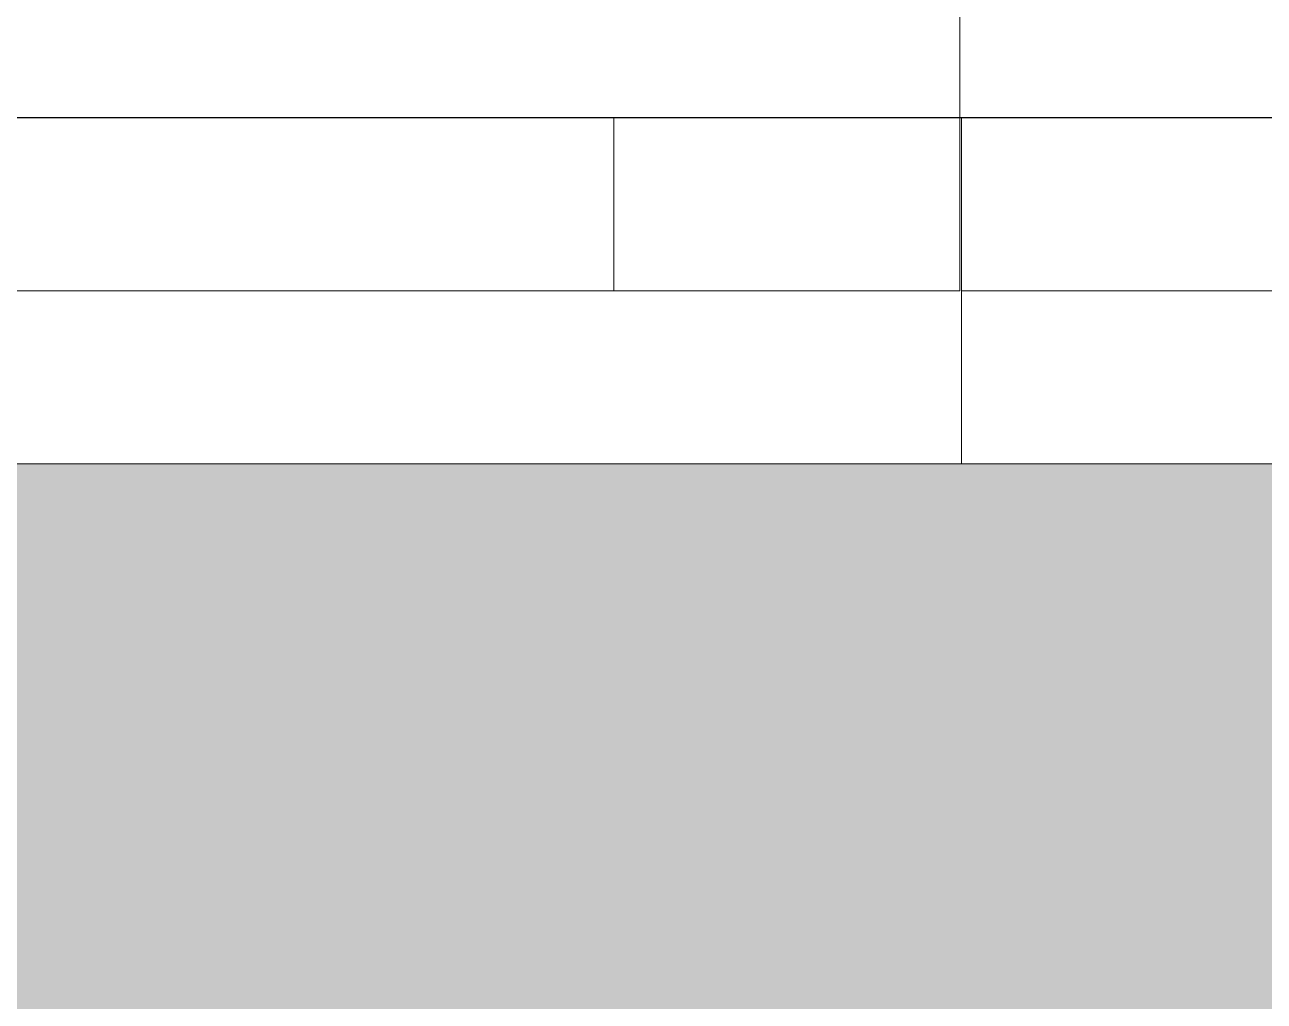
# Model space of a CAD drawing. Header units: millimetres. Extents: x 50254 to 245170, y 481 to 78637.
# Drawn here: x 87620.3 to 87978.3, y 5344.8 to 5626.8 of the extents above; entities that cross this region are included whole.
import ezdxf

# ---------------------------------------------------------------- set-up
doc = ezdxf.new("R2010")
doc.units = ezdxf.units.MM
doc.linetypes.add('Centre', pattern=[31.75, 6.35, -4.7625, 15.875, -4.7625])
doc.linetypes.add('IMPORT-CENTER _2_', pattern=[40.64, 25.4, -5.08, 5.08, -5.08])
for name, color, linetype, lineweight in [('0-4', 90, 'Continuous', 5), ('A-DETL-GENF-5', 9, 'Continuous', 18), ('A-DETL-THIN', 151, 'Continuous', 18), ('A-FLOR-2', 7, 'Continuous', 18), ('A-FLOR-LEVL-2', 51, 'Centre', 9), ('A-WALL', 113, 'Continuous', 18), ('G-IMPT', 8, 'Continuous', 18), ('G-IMPT-4', 8, 'IMPORT-CENTER _2_', 18), ('M-EQPM', 50, 'Continuous', 18), ('M-EQPM-2', 50, 'Continuous', 25)]:
    doc.layers.add(name, color=color, linetype=linetype, lineweight=lineweight)

# ---------------------------------------------------------------- blocks, each defined once
blk = doc.blocks.new('NCV_TKTC_KET CAU_rvt-3-TKCS_CĂN HỘ LOẠI 1 - MẶT CẮT 2')
at = {"layer": 'A-FLOR-2'}
blk.add_line((31336.94, 5550), (33336.94, 5550), dxfattribs=at)
blk = doc.blocks.new('TKTC_XREF_251221_MB TANG 2-7 - TKTC_XREF_260130_MB TANG 2-5_dwg_$cc-4746812-TKCS_CĂN HỘ LOẠI 1 - MẶT CẮT 2')
at = {"layer": 'G-IMPT'}
blk.add_line((31222.55, 5600), (31222.55, 5600), dxfattribs=at)
at = {"layer": 'G-IMPT-4'}
blk.add_line((31264.97, 5600), (31180.12, 5600), dxfattribs=at)
at = {"layer": 'M-EQPM'}
for p, q in [((31254.07, 5600), (31191.02, 5600)), ((31191.02, 5600), (31222.55, 5600)), ((31222.55, 5600), (31254.07, 5600))]:
    blk.add_line(p, q, dxfattribs=at)
blk = doc.blocks.new('TKTC_XREF_251221_MB TANG 2-7 - TKTC_XREF_260130_MB TANG 2-5_dwg_CUM U_DN150-4746811-TKCS_CĂN HỘ LOẠI 1 - MẶT CẮT 2')
at = {"layer": 'G-IMPT'}
for p, q in [((31182.07, 5600), (31181.51, 5600)), ((31181.51, 5600), (31182.07, 5600)), ((31181.51, 5600), (31182.07, 5600)), ((31182.07, 5600), (31181.51, 5600)), ((31185.26, 5600), (31182.07, 5600)), ((31182.07, 5600), (31185.26, 5600)), ((31185.26, 5600), (31182.07, 5600)), ((31182.07, 5600), (31185.26, 5600)), ((31185.83, 5600), (31185.83, 5600)), ((31185.83, 5600), (31185.83, 5600)), ((31185.83, 5600), (31188.64, 5600)), ((31188.64, 5600), (31185.83, 5600)), ((31188.64, 5600), (31185.83, 5600)), ((31188.64, 5600), (31185.83, 5600)), ((31185.83, 5600), (31188.64, 5600)), ((31188.64, 5600), (31185.83, 5600)), ((31188.64, 5600), (31185.83, 5600)), ((31188.64, 5600), (31185.83, 5600)), ((31188.64, 5600), (31189.77, 5600)), ((31189.77, 5600), (31188.64, 5600)), ((31188.64, 5600), (31189.77, 5600)), ((31189.77, 5600), (31188.64, 5600)), ((31189.77, 5600), (31224.3, 5600)), ((31189.77, 5600), (31224.3, 5600)), ((31189.77, 5600), (31224.3, 5600)), ((31189.77, 5600), (31224.3, 5600)), ((31224.3, 5600), (31224.3, 5600)), ((31224.3, 5600), (31224.3, 5600)), ((31224.3, 5600), (31259.79, 5600)), ((31259.79, 5600), (31224.3, 5600))]:
    blk.add_line(p, q, dxfattribs=at)
blk = doc.blocks.new('TKTC_XREF_251221_MB TANG 2-7 - TKTC_XREF_260130_MB TANG 2-5_dwg_CUM U_DN150-V61-TKCS_CĂN HỘ LOẠI 1 - MẶT CẮT 2')
at = {"layer": 'G-IMPT'}
for p, q in [((31180.79, 5600), (31180.11, 5600)), ((31180.11, 5600), (31180.79, 5600)), ((31180.11, 5600), (31180.79, 5600)), ((31180.79, 5600), (31180.11, 5600)), ((31184.58, 5600), (31180.79, 5600)), ((31180.79, 5600), (31184.58, 5600)), ((31184.58, 5600), (31180.79, 5600)), ((31180.79, 5600), (31184.58, 5600)), ((31185.25, 5600), (31185.25, 5600)), ((31185.25, 5600), (31185.25, 5600)), ((31185.25, 5600), (31188.6, 5600)), ((31188.6, 5600), (31185.25, 5600)), ((31188.6, 5600), (31185.25, 5600)), ((31188.6, 5600), (31185.25, 5600)), ((31185.25, 5600), (31188.6, 5600)), ((31188.6, 5600), (31185.25, 5600)), ((31188.6, 5600), (31185.25, 5600)), ((31188.6, 5600), (31185.25, 5600)), ((31188.6, 5600), (31189.95, 5600)), ((31189.95, 5600), (31188.6, 5600)), ((31188.6, 5600), (31189.95, 5600)), ((31189.95, 5600), (31188.6, 5600)), ((31189.95, 5600), (31231.05, 5600)), ((31189.95, 5600), (31231.05, 5600)), ((31189.95, 5600), (31231.05, 5600)), ((31189.95, 5600), (31231.05, 5600)), ((31231.05, 5600), (31267.64, 5600)), ((31267.64, 5600), (31231.05, 5600)), ((31231.05, 5600), (31269.82, 5600)), ((31269.82, 5600), (31231.05, 5600)), ((31231.05, 5600), (31273.31, 5600)), ((31273.31, 5600), (31231.05, 5600))]:
    blk.add_line(p, q, dxfattribs=at)
blk = doc.blocks.new('TKTC_XREF_251221_MB TANG 2-7 - TKTC_XREF_260130_MB TANG 2-5_dwg_$cc-V62-TKCS_CĂN HỘ LOẠI 1 - MẶT CẮT 2')
at = {"layer": 'G-IMPT'}
for p, q in [((31231.05, 5600), (31195.36, 5600)), ((31195.36, 5600), (31266.75, 5600)), ((31266.75, 5600), (31231.05, 5600))]:
    blk.add_line(p, q, dxfattribs=at)
at = {"layer": 'G-IMPT-4'}
blk.add_line((31281.56, 5600), (31180.55, 5600), dxfattribs=at)
at = {"layer": 'M-EQPM'}
for p, q in [((31268.59, 5600), (31193.52, 5600)), ((31193.52, 5600), (31231.05, 5600)), ((31231.05, 5600), (31268.59, 5600))]:
    blk.add_line(p, q, dxfattribs=at)
blk = doc.blocks.new('TKTC_XREF_251221_MB TANG 2-7 - TKTC_XREF_260130_MB TANG 2-5_dwg_$cc-4746805-TKCS_CĂN HỘ LOẠI 1 - MẶT CẮT 2')
at = {"layer": 'G-IMPT-4'}
for p, q in [((31264.16, 5600), (31183.63, 5600)), ((31223.89, 5600), (31223.89, 5600))]:
    blk.add_line(p, q, dxfattribs=at)
at = {"layer": 'M-EQPM'}
for p, q in [((31193.97, 5600), (31250.86, 5600)), ((31250.86, 5600), (31193.97, 5600)), ((31223.89, 5600), (31223.89, 5600)), ((31223.89, 5600), (31223.89, 5600)), ((31223.89, 5600), (31223.89, 5600))]:
    blk.add_line(p, q, dxfattribs=at)
blk = doc.blocks.new('TKTC_XREF_251221_MB TANG 2-7 - TKTC_XREF_260130_MB TANG 2-5_dwg_CUM U_DN100-4746799-TKCS_CĂN HỘ LOẠI 1 - MẶT CẮT 2')
at = {"layer": 'G-IMPT'}
for p, q in [((31182.38, 5600), (31182.88, 5600)), ((31182.88, 5600), (31182.38, 5600)), ((31182.38, 5600), (31182.88, 5600)), ((31182.88, 5600), (31182.38, 5600)), ((31185.74, 5600), (31182.88, 5600)), ((31182.88, 5600), (31185.74, 5600)), ((31185.74, 5600), (31182.88, 5600)), ((31182.88, 5600), (31185.74, 5600)), ((31186.24, 5600), (31186.24, 5600)), ((31186.24, 5600), (31186.24, 5600)), ((31186.24, 5600), (31188.76, 5600)), ((31188.76, 5600), (31186.24, 5600)), ((31188.76, 5600), (31186.24, 5600)), ((31188.76, 5600), (31186.24, 5600)), ((31186.24, 5600), (31188.76, 5600)), ((31188.76, 5600), (31186.24, 5600)), ((31188.76, 5600), (31186.24, 5600)), ((31188.76, 5600), (31186.24, 5600)), ((31188.76, 5600), (31189.77, 5600)), ((31189.77, 5600), (31188.76, 5600)), ((31188.76, 5600), (31189.77, 5600)), ((31189.77, 5600), (31188.76, 5600)), ((31189.77, 5600), (31223.89, 5600)), ((31189.77, 5600), (31223.89, 5600)), ((31189.77, 5600), (31223.89, 5600)), ((31189.77, 5600), (31223.89, 5600)), ((31223.89, 5600), (31223.89, 5600)), ((31223.89, 5600), (31223.89, 5600)), ((31223.89, 5600), (31259.21, 5600)), ((31259.21, 5600), (31223.89, 5600))]:
    blk.add_line(p, q, dxfattribs=at)
blk = doc.blocks.new('TKTC_XREF_251221_MB TANG 2-7 - TKTC_XREF_260130_MB TANG 2-5_dwg_CUM U_DN150-V63-TKCS_CĂN HỘ LOẠI 1 - MẶT CẮT 2')
at = {"layer": 'G-IMPT'}
for p, q in [((31178.78, 5600), (31177.97, 5600)), ((31177.97, 5600), (31178.78, 5600)), ((31177.97, 5600), (31178.78, 5600)), ((31178.78, 5600), (31177.97, 5600)), ((31183.33, 5600), (31178.78, 5600)), ((31178.78, 5600), (31183.33, 5600)), ((31183.33, 5600), (31178.78, 5600)), ((31178.78, 5600), (31183.33, 5600)), ((31184.14, 5600), (31184.14, 5600)), ((31184.14, 5600), (31184.14, 5600)), ((31184.14, 5600), (31184.14, 5600)), ((31184.14, 5600), (31184.14, 5600)), ((31184.14, 5600), (31184.14, 5600)), ((31184.14, 5600), (31184.14, 5600)), ((31184.14, 5600), (31188.16, 5600)), ((31188.16, 5600), (31184.14, 5600)), ((31188.16, 5600), (31184.14, 5600)), ((31188.16, 5600), (31184.14, 5600)), ((31184.14, 5600), (31188.16, 5600)), ((31188.16, 5600), (31184.14, 5600)), ((31188.16, 5600), (31184.14, 5600)), ((31188.16, 5600), (31184.14, 5600)), ((31188.16, 5600), (31189.77, 5600)), ((31189.77, 5600), (31188.16, 5600)), ((31188.16, 5600), (31189.77, 5600)), ((31189.77, 5600), (31188.16, 5600)), ((31189.77, 5600), (31239.1, 5600)), ((31189.77, 5600), (31239.1, 5600)), ((31189.77, 5600), (31239.1, 5600)), ((31189.77, 5600), (31239.1, 5600)), ((31239.1, 5600), (31283.01, 5600)), ((31283.01, 5600), (31239.1, 5600)), ((31239.1, 5600), (31239.1, 5600)), ((31239.1, 5600), (31239.1, 5600))]:
    blk.add_line(p, q, dxfattribs=at)
blk = doc.blocks.new('TKTC_XREF_251221_MB TANG 2-7 - TKTC_XREF_260130_MB TANG 2-5_dwg_$cc-4746800-TKCS_CĂN HỘ LOẠI 1 - MẶT CẮT 2')
at = {"layer": 'G-IMPT-4'}
for p, q in [((31402.54, 5600), (31176.48, 5600)), ((31289.65, 5600), (31289.37, 5600))]:
    blk.add_line(p, q, dxfattribs=at)
at = {"layer": 'M-EQPM'}
for p, q in [((31205.51, 5600), (31205.51, 5600)), ((31289.61, 5600), (31289.4, 5600)), ((31289.4, 5600), (31289.51, 5600)), ((31289.51, 5600), (31289.61, 5600))]:
    blk.add_line(p, q, dxfattribs=at)
blk = doc.blocks.new('TKTC_XREF_251221_MB TANG 2-7 - TKTC_XREF_260130_MB TANG 2-5_dwg_CUM U_DN100-4746796-TKCS_CĂN HỘ LOẠI 1 - MẶT CẮT 2')
at = {"layer": 'G-IMPT'}
for p, q in [((31169.28, 5600), (31170.7, 5600)), ((31170.69, 5600), (31169.28, 5600)), ((31169.28, 5600), (31169.28, 5600)), ((31169.52, 5600), (31170.94, 5600)), ((31170.93, 5600), (31169.52, 5600)), ((31169.52, 5600), (31169.52, 5600)), ((31172.99, 5600), (31173, 5600)), ((31173.24, 5600), (31173.24, 5600)), ((31175.8, 5600), (31175.81, 5600)), ((31176.05, 5600), (31176.05, 5600)), ((31178.7, 5600), (31178.72, 5600)), ((31178.94, 5600), (31178.96, 5600)), ((31180.11, 5600), (31180.12, 5600)), ((31180.12, 5600), (31180.13, 5600)), ((31187.19, 5600), (31180.12, 5600)), ((31180.13, 5600), (31180.14, 5600)), ((31187.2, 5600), (31180.13, 5600)), ((31180.36, 5600), (31180.36, 5600)), ((31180.36, 5600), (31180.37, 5600)), ((31187.43, 5600), (31180.36, 5600)), ((31180.37, 5600), (31180.38, 5600)), ((31187.44, 5600), (31180.37, 5600)), ((31190.02, 5600), (31285.81, 5600)), ((31190.28, 5600), (31286.07, 5600)), ((31286.07, 5600), (31285.81, 5600)), ((31286.05, 5600), (31285.82, 5600)), ((31286.04, 5600), (31285.83, 5600))]:
    blk.add_line(p, q, dxfattribs=at)
at = {"layer": 'G-IMPT', "flags": 128}
for points in [[(31178.7, 5600), (31170.69, 5600), (31170.7, 5600), (31178.71, 5600)], [(31178.95, 5600), (31170.93, 5600), (31170.94, 5600), (31178.96, 5600)], [(31180.14, 5600), (31187.21, 5600), (31187.19, 5600), (31180.11, 5600)], [(31180.38, 5600), (31187.45, 5600), (31187.43, 5600), (31180.36, 5600)], [(31187.19, 5600), (31187.18, 5600), (31190.01, 5600), (31190.04, 5600), (31187.21, 5600), (31187.21, 5600)], [(31187.43, 5600), (31187.43, 5600), (31190.25, 5600), (31190.28, 5600), (31187.45, 5600), (31187.45, 5600)], [(31190.03, 5600), (31285.82, 5600), (31285.83, 5600)], [(31190.26, 5600), (31286.05, 5600), (31286.04, 5600)]]:
    blk.add_lwpolyline(points, dxfattribs=at)
blk = doc.blocks.new('TKTC_XREF_251221_MB TANG 2-7 - TKTC_XREF_260130_MB TANG 2-5_dwg_$cc-V64-TKCS_CĂN HỘ LOẠI 1 - MẶT CẮT 2')
at = {"layer": 'G-IMPT-4'}
for p, q in [((31071.84, 5600), (31192.94, 5600)), ((31132.83, 5600), (31131.94, 5600))]:
    blk.add_line(p, q, dxfattribs=at)
at = {"layer": 'M-EQPM'}
for p, q in [((31132.72, 5600), (31132.06, 5600)), ((31132.06, 5600), (31132.39, 5600)), ((31132.39, 5600), (31132.72, 5600)), ((31177.39, 5600), (31177.39, 5600))]:
    blk.add_line(p, q, dxfattribs=at)
blk = doc.blocks.new('TKTC_XREF_251221_MB TANG 2-7 - TKTC_XREF_260130_MB TANG 2-5_dwg_CUM U_DN100-V65-TKCS_CĂN HỘ LOẠI 1 - MẶT CẮT 2')
at = {"layer": 'G-IMPT'}
for p, q in [((31134.7, 5600), (31133.9, 5600)), ((31185.22, 5600), (31133.9, 5600)), ((31134.65, 5600), (31133.95, 5600)), ((31134.63, 5600), (31133.97, 5600)), ((31186.01, 5600), (31134.7, 5600)), ((31186.74, 5600), (31190.53, 5600)), ((31186.77, 5600), (31190.56, 5600)), ((31187.49, 5600), (31191.28, 5600)), ((31187.52, 5600), (31191.31, 5600)), ((31190.51, 5600), (31190.53, 5600)), ((31190.53, 5600), (31190.56, 5600)), ((31190.56, 5600), (31190.58, 5600)), ((31191.26, 5600), (31191.28, 5600)), ((31191.28, 5600), (31191.31, 5600)), ((31191.28, 5600), (31191.33, 5600)), ((31191.31, 5600), (31191.33, 5600)), ((31192.03, 5600), (31192.08, 5600)), ((31192.85, 5600), (31192.87, 5600)), ((31193.6, 5600), (31193.62, 5600)), ((31194.35, 5600), (31194.37, 5600)), ((31195.1, 5600), (31195.12, 5600)), ((31195.58, 5600), (31196.34, 5600)), ((31196.36, 5600), (31195.61, 5600)), ((31196.33, 5600), (31197.1, 5600)), ((31196.34, 5600), (31196.36, 5600)), ((31197.11, 5600), (31196.36, 5600)), ((31197.1, 5600), (31197.11, 5600))]:
    blk.add_line(p, q, dxfattribs=at)
at = {"layer": 'G-IMPT', "flags": 128}
for points in [[(31185.26, 5600), (31133.95, 5600), (31133.97, 5600)], [(31185.97, 5600), (31134.65, 5600), (31134.63, 5600)], [(31186.72, 5600), (31186.71, 5600), (31185.19, 5600), (31185.28, 5600), (31186.8, 5600), (31186.79, 5600)], [(31187.47, 5600), (31187.46, 5600), (31185.95, 5600), (31186.03, 5600), (31187.55, 5600), (31187.54, 5600)], [(31190.58, 5600), (31186.79, 5600), (31186.72, 5600), (31190.51, 5600)], [(31191.33, 5600), (31187.54, 5600), (31187.47, 5600), (31191.26, 5600)], [(31191.29, 5600), (31195.58, 5600), (31195.61, 5600), (31191.32, 5600)], [(31192.04, 5600), (31196.33, 5600), (31196.36, 5600), (31192.07, 5600)]]:
    blk.add_lwpolyline(points, dxfattribs=at)
blk = doc.blocks.new('TKTC_XREF_251221_MB TANG 2-7 - TKTC_XREF_260130_MB TANG 2-5_dwg_$cc-4746795-TKCS_CĂN HỘ LOẠI 1 - MẶT CẮT 2')
at = {"layer": 'G-IMPT-4'}
for p, q in [((31043.33, 5600), (31196.34, 5600)), ((31119.9, 5600), (31119.78, 5600))]:
    blk.add_line(p, q, dxfattribs=at)
at = {"layer": 'M-EQPM'}
for p, q in [((31119.88, 5600), (31119.79, 5600)), ((31119.79, 5600), (31119.84, 5600)), ((31119.84, 5600), (31119.88, 5600)), ((31176.69, 5600), (31176.69, 5600))]:
    blk.add_line(p, q, dxfattribs=at)
blk = doc.blocks.new('TKTC_XREF_251221_MB TANG 2-7 - TKTC_XREF_260130_MB TANG 2-5_dwg_CUM U_DN100-V66-TKCS_CĂN HỘ LOẠI 1 - MẶT CẮT 2')
at = {"layer": 'G-IMPT'}
for p, q in [((31119.78, 5600), (31119.89, 5600)), ((31184.62, 5600), (31119.78, 5600)), ((31119.79, 5600), (31119.88, 5600)), ((31119.79, 5600), (31119.88, 5600)), ((31184.73, 5600), (31119.89, 5600)), ((31186.53, 5600), (31191.32, 5600)), ((31186.54, 5600), (31191.33, 5600)), ((31186.64, 5600), (31191.43, 5600)), ((31186.64, 5600), (31191.43, 5600)), ((31191.32, 5600), (31191.32, 5600)), ((31191.33, 5600), (31191.32, 5600)), ((31191.33, 5600), (31191.33, 5600)), ((31191.43, 5600), (31191.42, 5600)), ((31191.43, 5600), (31191.43, 5600)), ((31191.43, 5600), (31191.43, 5600)), ((31192.28, 5600), (31192.28, 5600)), ((31192.39, 5600), (31192.38, 5600)), ((31194.25, 5600), (31194.24, 5600)), ((31194.35, 5600), (31194.35, 5600)), ((31196.15, 5600), (31196.15, 5600)), ((31196.25, 5600), (31196.25, 5600)), ((31198.66, 5600), (31197.7, 5600)), ((31197.71, 5600), (31198.67, 5600)), ((31198.77, 5600), (31197.81, 5600)), ((31197.81, 5600), (31198.77, 5600)), ((31198.67, 5600), (31198.66, 5600)), ((31198.77, 5600), (31198.77, 5600))]:
    blk.add_line(p, q, dxfattribs=at)
at = {"layer": 'G-IMPT', "flags": 128}
for points in [[(31184.62, 5600), (31119.79, 5600), (31119.79, 5600)], [(31184.72, 5600), (31119.88, 5600), (31119.88, 5600)], [(31186.54, 5600), (31186.54, 5600), (31184.63, 5600), (31184.61, 5600), (31186.53, 5600), (31186.53, 5600)], [(31186.65, 5600), (31186.65, 5600), (31184.73, 5600), (31184.72, 5600), (31186.63, 5600), (31186.64, 5600)], [(31191.32, 5600), (31186.53, 5600), (31186.54, 5600), (31191.33, 5600)], [(31191.42, 5600), (31186.64, 5600), (31186.65, 5600), (31191.43, 5600)], [(31192.28, 5600), (31197.71, 5600), (31197.7, 5600), (31192.28, 5600)], [(31192.39, 5600), (31197.81, 5600), (31197.81, 5600), (31192.38, 5600)]]:
    blk.add_lwpolyline(points, dxfattribs=at)
blk = doc.blocks.new('TKTC_XREF_251221_MB TANG 2-7 - TKTC_XREF_260130_MB TANG 2-5_dwg_$cc-4746798-TKCS_CĂN HỘ LOẠI 1 - MẶT CẮT 2')
at = {"layer": 'G-IMPT-4'}
for p, q in [((31044.17, 5600), (31197.18, 5600)), ((31120.61, 5600), (31120.73, 5600))]:
    blk.add_line(p, q, dxfattribs=at)
at = {"layer": 'M-EQPM'}
for p, q in [((31120.67, 5600), (31120.63, 5600)), ((31120.63, 5600), (31120.72, 5600)), ((31120.72, 5600), (31120.67, 5600)), ((31177.53, 5600), (31177.53, 5600))]:
    blk.add_line(p, q, dxfattribs=at)
blk = doc.blocks.new('TKTC_XREF_251221_MB TANG 2-7 - TKTC_XREF_260130_MB TANG 2-5_dwg_$cc-4746797-TKCS_CĂN HỘ LOẠI 1 - MẶT CẮT 2')
at = {"layer": 'G-IMPT-4'}
for p, q in [((31072.24, 5600), (31193.34, 5600)), ((31133.23, 5600), (31132.35, 5600))]:
    blk.add_line(p, q, dxfattribs=at)
at = {"layer": 'M-EQPM'}
for p, q in [((31133.12, 5600), (31132.46, 5600)), ((31132.46, 5600), (31132.79, 5600)), ((31132.79, 5600), (31133.12, 5600)), ((31177.79, 5600), (31177.79, 5600))]:
    blk.add_line(p, q, dxfattribs=at)
blk = doc.blocks.new('TKTC_XREF_251221_MB TANG 2-7 - TKTC_XREF_260130_MB TANG 2-5_dwg_$cc-4746802-TKCS_CĂN HỘ LOẠI 1 - MẶT CẮT 2')
at = {"layer": 'G-IMPT-4'}
for p, q in [((31071.84, 5600), (31192.94, 5600)), ((31132.83, 5600), (31131.94, 5600))]:
    blk.add_line(p, q, dxfattribs=at)
at = {"layer": 'M-EQPM'}
for p, q in [((31132.72, 5600), (31132.06, 5600)), ((31132.06, 5600), (31132.39, 5600)), ((31132.39, 5600), (31132.72, 5600)), ((31177.39, 5600), (31177.39, 5600))]:
    blk.add_line(p, q, dxfattribs=at)
blk = doc.blocks.new('TKTC_XREF_251221_MB TANG 2-7 - TKTC_XREF_260130_MB TANG 2-5_dwg_CUM U_DN100-V73-TKCS_CĂN HỘ LOẠI 1 - MẶT CẮT 2')
at = {"layer": 'G-IMPT'}
for p, q in [((31134.7, 5600), (31133.9, 5600)), ((31185.22, 5600), (31133.9, 5600)), ((31134.65, 5600), (31133.95, 5600)), ((31134.63, 5600), (31133.97, 5600)), ((31186.01, 5600), (31134.7, 5600)), ((31186.74, 5600), (31190.53, 5600)), ((31186.77, 5600), (31190.56, 5600)), ((31187.49, 5600), (31191.28, 5600)), ((31187.52, 5600), (31191.31, 5600)), ((31190.51, 5600), (31190.53, 5600)), ((31190.53, 5600), (31190.56, 5600)), ((31190.56, 5600), (31190.58, 5600)), ((31191.26, 5600), (31191.28, 5600)), ((31191.28, 5600), (31191.31, 5600)), ((31191.28, 5600), (31191.33, 5600)), ((31191.31, 5600), (31191.33, 5600)), ((31192.03, 5600), (31192.08, 5600)), ((31192.85, 5600), (31192.87, 5600)), ((31193.6, 5600), (31193.62, 5600)), ((31194.35, 5600), (31194.37, 5600)), ((31195.1, 5600), (31195.12, 5600)), ((31195.58, 5600), (31196.34, 5600)), ((31196.36, 5600), (31195.61, 5600)), ((31196.33, 5600), (31197.1, 5600)), ((31196.34, 5600), (31196.36, 5600)), ((31197.11, 5600), (31196.36, 5600)), ((31197.1, 5600), (31197.11, 5600))]:
    blk.add_line(p, q, dxfattribs=at)
at = {"layer": 'G-IMPT', "flags": 128}
for points in [[(31185.26, 5600), (31133.95, 5600), (31133.97, 5600)], [(31185.97, 5600), (31134.65, 5600), (31134.63, 5600)], [(31186.72, 5600), (31186.71, 5600), (31185.19, 5600), (31185.28, 5600), (31186.8, 5600), (31186.79, 5600)], [(31187.47, 5600), (31187.46, 5600), (31185.95, 5600), (31186.03, 5600), (31187.55, 5600), (31187.54, 5600)], [(31190.58, 5600), (31186.79, 5600), (31186.72, 5600), (31190.51, 5600)], [(31191.33, 5600), (31187.54, 5600), (31187.47, 5600), (31191.26, 5600)], [(31191.29, 5600), (31195.58, 5600), (31195.61, 5600), (31191.32, 5600)], [(31192.04, 5600), (31196.33, 5600), (31196.36, 5600), (31192.07, 5600)]]:
    blk.add_lwpolyline(points, dxfattribs=at)
blk = doc.blocks.new('TKTC_XREF_251221_MB TANG 2-7 - TKTC_XREF_260130_MB TANG 2-5_dwg_$cc-4746807-TKCS_CĂN HỘ LOẠI 1 - MẶT CẮT 2')
at = {"layer": 'G-IMPT-4'}
for p, q in [((31043.33, 5600), (31196.34, 5600)), ((31119.9, 5600), (31119.78, 5600))]:
    blk.add_line(p, q, dxfattribs=at)
at = {"layer": 'M-EQPM'}
for p, q in [((31119.88, 5600), (31119.79, 5600)), ((31119.79, 5600), (31119.84, 5600)), ((31119.84, 5600), (31119.88, 5600)), ((31176.69, 5600), (31176.69, 5600))]:
    blk.add_line(p, q, dxfattribs=at)
blk = doc.blocks.new('TKTC_XREF_251221_MB TANG 2-7 - TKTC_XREF_260130_MB TANG 2-5_dwg_CUM U_DN100-V74-TKCS_CĂN HỘ LOẠI 1 - MẶT CẮT 2')
at = {"layer": 'G-IMPT'}
for p, q in [((31119.78, 5600), (31119.89, 5600)), ((31184.62, 5600), (31119.78, 5600)), ((31119.79, 5600), (31119.88, 5600)), ((31119.79, 5600), (31119.88, 5600)), ((31184.73, 5600), (31119.89, 5600)), ((31186.53, 5600), (31191.32, 5600)), ((31186.54, 5600), (31191.33, 5600)), ((31186.64, 5600), (31191.43, 5600)), ((31186.64, 5600), (31191.43, 5600)), ((31191.32, 5600), (31191.32, 5600)), ((31191.33, 5600), (31191.32, 5600)), ((31191.33, 5600), (31191.33, 5600)), ((31191.43, 5600), (31191.42, 5600)), ((31191.43, 5600), (31191.43, 5600)), ((31191.43, 5600), (31191.43, 5600)), ((31192.28, 5600), (31192.28, 5600)), ((31192.39, 5600), (31192.38, 5600)), ((31194.25, 5600), (31194.24, 5600)), ((31194.35, 5600), (31194.35, 5600)), ((31196.15, 5600), (31196.15, 5600)), ((31196.25, 5600), (31196.25, 5600)), ((31198.66, 5600), (31197.7, 5600)), ((31197.71, 5600), (31198.67, 5600)), ((31198.77, 5600), (31197.81, 5600)), ((31197.81, 5600), (31198.77, 5600)), ((31198.67, 5600), (31198.66, 5600)), ((31198.77, 5600), (31198.77, 5600))]:
    blk.add_line(p, q, dxfattribs=at)
at = {"layer": 'G-IMPT', "flags": 128}
for points in [[(31184.62, 5600), (31119.79, 5600), (31119.79, 5600)], [(31184.72, 5600), (31119.88, 5600), (31119.88, 5600)], [(31186.54, 5600), (31186.54, 5600), (31184.63, 5600), (31184.61, 5600), (31186.53, 5600), (31186.53, 5600)], [(31186.65, 5600), (31186.65, 5600), (31184.73, 5600), (31184.72, 5600), (31186.63, 5600), (31186.64, 5600)], [(31191.32, 5600), (31186.53, 5600), (31186.54, 5600), (31191.33, 5600)], [(31191.42, 5600), (31186.64, 5600), (31186.65, 5600), (31191.43, 5600)], [(31192.28, 5600), (31197.71, 5600), (31197.7, 5600), (31192.28, 5600)], [(31192.39, 5600), (31197.81, 5600), (31197.81, 5600), (31192.38, 5600)]]:
    blk.add_lwpolyline(points, dxfattribs=at)
blk = doc.blocks.new('TKTC_XREF_251221_MB TANG 2-7 - TKTC_XREF_260130_MB TANG 2-5_dwg_$cc-4746806-TKCS_CĂN HỘ LOẠI 1 - MẶT CẮT 2')
at = {"layer": 'G-IMPT-4'}
for p, q in [((31044.17, 5600), (31197.18, 5600)), ((31120.61, 5600), (31120.73, 5600))]:
    blk.add_line(p, q, dxfattribs=at)
at = {"layer": 'M-EQPM'}
for p, q in [((31120.67, 5600), (31120.63, 5600)), ((31120.63, 5600), (31120.72, 5600)), ((31120.72, 5600), (31120.67, 5600)), ((31177.53, 5600), (31177.53, 5600))]:
    blk.add_line(p, q, dxfattribs=at)
blk = doc.blocks.new('TKTC_XREF_251221_MB TANG 2-7 - TKTC_XREF_260130_MB TANG 2-5_dwg_$cc-4746801-TKCS_CĂN HỘ LOẠI 1 - MẶT CẮT 2')
at = {"layer": 'G-IMPT-4'}
for p, q in [((31072.24, 5600), (31193.34, 5600)), ((31133.23, 5600), (31132.35, 5600))]:
    blk.add_line(p, q, dxfattribs=at)
at = {"layer": 'M-EQPM'}
for p, q in [((31133.12, 5600), (31132.46, 5600)), ((31132.46, 5600), (31132.79, 5600)), ((31132.79, 5600), (31133.12, 5600)), ((31177.79, 5600), (31177.79, 5600))]:
    blk.add_line(p, q, dxfattribs=at)
blk = doc.blocks.new('TKTC_XREF_251221_MB TANG 2-7 - TKTC_XREF_251221_MB TANG 2-7-2039446-TKCS_CĂN HỘ LOẠI 1 - MẶT CẮT 2')
at = {"layer": 'M-EQPM'}
for p, q in [((31086.14, 5600), (31135.31, 5600)), ((31135.31, 5600), (31086.14, 5600)), ((31187.94, 5600), (31139.77, 5600)), ((31139.77, 5600), (31187.94, 5600)), ((31185.72, 5600), (31234.88, 5600)), ((31234.88, 5600), (31185.72, 5600)), ((31185.72, 5600), (31234.88, 5600)), ((31234.88, 5600), (31185.72, 5600)), ((31185.72, 5600), (31234.88, 5600)), ((31234.88, 5600), (31185.72, 5600)), ((31185.72, 5600), (31234.88, 5600)), ((31234.88, 5600), (31185.72, 5600))]:
    blk.add_line(p, q, dxfattribs=at)
at = {"layer": 'M-EQPM-2'}
blk.add_line((24226.94, 5600), (33993.72, 5600), dxfattribs=at)
for name, p in [('TKTC_XREF_251221_MB TANG 2-7 - TKTC_XREF_260130_MB TANG 2-5_dwg_$cc-4746795-TKCS_CĂN HỘ LOẠI 1 - MẶT CẮT 2', (-99.57, 0)), ('TKTC_XREF_251221_MB TANG 2-7 - TKTC_XREF_260130_MB TANG 2-5_dwg_$cc-4746798-TKCS_CĂN HỘ LOẠI 1 - MẶT CẮT 2', (-100.32, 0)), ('TKTC_XREF_251221_MB TANG 2-7 - TKTC_XREF_260130_MB TANG 2-5_dwg_$cc-4746797-TKCS_CĂN HỘ LOẠI 1 - MẶT CẮT 2', (-100.32, 0)), ('TKTC_XREF_251221_MB TANG 2-7 - TKTC_XREF_260130_MB TANG 2-5_dwg_$cc-V64-TKCS_CĂN HỘ LOẠI 1 - MẶT CẮT 2', (-99.57, 0)), ('TKTC_XREF_251221_MB TANG 2-7 - TKTC_XREF_260130_MB TANG 2-5_dwg_CUM U_DN100-V66-TKCS_CĂN HỘ LOẠI 1 - MẶT CẮT 2', (-99.57, 0)), ('TKTC_XREF_251221_MB TANG 2-7 - TKTC_XREF_260130_MB TANG 2-5_dwg_CUM U_DN100-V66-TKCS_CĂN HỘ LOẠI 1 - MẶT CẮT 2', (-99.49, 0)), ('TKTC_XREF_251221_MB TANG 2-7 - TKTC_XREF_260130_MB TANG 2-5_dwg_CUM U_DN100-V65-TKCS_CĂN HỘ LOẠI 1 - MẶT CẮT 2', (-99.92, 0)), ('TKTC_XREF_251221_MB TANG 2-7 - TKTC_XREF_260130_MB TANG 2-5_dwg_CUM U_DN100-V65-TKCS_CĂN HỘ LOẠI 1 - MẶT CẮT 2', (-99.57, 0)), ('TKTC_XREF_251221_MB TANG 2-7 - TKTC_XREF_260130_MB TANG 2-5_dwg_$cc-4746795-TKCS_CĂN HỘ LOẠI 1 - MẶT CẮT 2', (0, 0)), ('TKTC_XREF_251221_MB TANG 2-7 - TKTC_XREF_260130_MB TANG 2-5_dwg_$cc-4746795-TKCS_CĂN HỘ LOẠI 1 - MẶT CẮT 2', (0, 0)), ('TKTC_XREF_251221_MB TANG 2-7 - TKTC_XREF_260130_MB TANG 2-5_dwg_$cc-4746795-TKCS_CĂN HỘ LOẠI 1 - MẶT CẮT 2', (0, 0)), ('TKTC_XREF_251221_MB TANG 2-7 - TKTC_XREF_260130_MB TANG 2-5_dwg_$cc-4746807-TKCS_CĂN HỘ LOẠI 1 - MẶT CẮT 2', (0, 0)), ('TKTC_XREF_251221_MB TANG 2-7 - TKTC_XREF_260130_MB TANG 2-5_dwg_$cc-4746798-TKCS_CĂN HỘ LOẠI 1 - MẶT CẮT 2', (0, 0)), ('TKTC_XREF_251221_MB TANG 2-7 - TKTC_XREF_260130_MB TANG 2-5_dwg_$cc-4746798-TKCS_CĂN HỘ LOẠI 1 - MẶT CẮT 2', (0, 0)), ('TKTC_XREF_251221_MB TANG 2-7 - TKTC_XREF_260130_MB TANG 2-5_dwg_$cc-4746798-TKCS_CĂN HỘ LOẠI 1 - MẶT CẮT 2', (0, 0)), ('TKTC_XREF_251221_MB TANG 2-7 - TKTC_XREF_260130_MB TANG 2-5_dwg_$cc-4746806-TKCS_CĂN HỘ LOẠI 1 - MẶT CẮT 2', (0, 0)), ('TKTC_XREF_251221_MB TANG 2-7 - TKTC_XREF_260130_MB TANG 2-5_dwg_$cc-V64-TKCS_CĂN HỘ LOẠI 1 - MẶT CẮT 2', (0, 0)), ('TKTC_XREF_251221_MB TANG 2-7 - TKTC_XREF_260130_MB TANG 2-5_dwg_$cc-V64-TKCS_CĂN HỘ LOẠI 1 - MẶT CẮT 2', (0, 0)), ('TKTC_XREF_251221_MB TANG 2-7 - TKTC_XREF_260130_MB TANG 2-5_dwg_$cc-V64-TKCS_CĂN HỘ LOẠI 1 - MẶT CẮT 2', (0, 0)), ('TKTC_XREF_251221_MB TANG 2-7 - TKTC_XREF_260130_MB TANG 2-5_dwg_$cc-4746802-TKCS_CĂN HỘ LOẠI 1 - MẶT CẮT 2', (0, 0)), ('TKTC_XREF_251221_MB TANG 2-7 - TKTC_XREF_260130_MB TANG 2-5_dwg_$cc-4746797-TKCS_CĂN HỘ LOẠI 1 - MẶT CẮT 2', (0, 0)), ('TKTC_XREF_251221_MB TANG 2-7 - TKTC_XREF_260130_MB TANG 2-5_dwg_$cc-4746797-TKCS_CĂN HỘ LOẠI 1 - MẶT CẮT 2', (0, 0)), ('TKTC_XREF_251221_MB TANG 2-7 - TKTC_XREF_260130_MB TANG 2-5_dwg_$cc-4746797-TKCS_CĂN HỘ LOẠI 1 - MẶT CẮT 2', (0, 0)), ('TKTC_XREF_251221_MB TANG 2-7 - TKTC_XREF_260130_MB TANG 2-5_dwg_$cc-4746801-TKCS_CĂN HỘ LOẠI 1 - MẶT CẮT 2', (0, 0)), ('TKTC_XREF_251221_MB TANG 2-7 - TKTC_XREF_260130_MB TANG 2-5_dwg_CUM U_DN100-V66-TKCS_CĂN HỘ LOẠI 1 - MẶT CẮT 2', (0, 0)), ('TKTC_XREF_251221_MB TANG 2-7 - TKTC_XREF_260130_MB TANG 2-5_dwg_CUM U_DN100-V66-TKCS_CĂN HỘ LOẠI 1 - MẶT CẮT 2', (0, 0)), ('TKTC_XREF_251221_MB TANG 2-7 - TKTC_XREF_260130_MB TANG 2-5_dwg_CUM U_DN100-V66-TKCS_CĂN HỘ LOẠI 1 - MẶT CẮT 2', (0, 0)), ('TKTC_XREF_251221_MB TANG 2-7 - TKTC_XREF_260130_MB TANG 2-5_dwg_CUM U_DN100-V74-TKCS_CĂN HỘ LOẠI 1 - MẶT CẮT 2', (0, 0)), ('TKTC_XREF_251221_MB TANG 2-7 - TKTC_XREF_260130_MB TANG 2-5_dwg_CUM U_DN100-V66-TKCS_CĂN HỘ LOẠI 1 - MẶT CẮT 2', (0.84, 0)), ('TKTC_XREF_251221_MB TANG 2-7 - TKTC_XREF_260130_MB TANG 2-5_dwg_CUM U_DN100-V66-TKCS_CĂN HỘ LOẠI 1 - MẶT CẮT 2', (0.84, 0)), ('TKTC_XREF_251221_MB TANG 2-7 - TKTC_XREF_260130_MB TANG 2-5_dwg_CUM U_DN100-V66-TKCS_CĂN HỘ LOẠI 1 - MẶT CẮT 2', (0.84, 0)), ('TKTC_XREF_251221_MB TANG 2-7 - TKTC_XREF_260130_MB TANG 2-5_dwg_CUM U_DN100-V74-TKCS_CĂN HỘ LOẠI 1 - MẶT CẮT 2', (0.84, 0)), ('TKTC_XREF_251221_MB TANG 2-7 - TKTC_XREF_260130_MB TANG 2-5_dwg_CUM U_DN100-V65-TKCS_CĂN HỘ LOẠI 1 - MẶT CẮT 2', (0, 0)), ('TKTC_XREF_251221_MB TANG 2-7 - TKTC_XREF_260130_MB TANG 2-5_dwg_CUM U_DN100-V65-TKCS_CĂN HỘ LOẠI 1 - MẶT CẮT 2', (0, 0)), ('TKTC_XREF_251221_MB TANG 2-7 - TKTC_XREF_260130_MB TANG 2-5_dwg_CUM U_DN100-V65-TKCS_CĂN HỘ LOẠI 1 - MẶT CẮT 2', (0, 0)), ('TKTC_XREF_251221_MB TANG 2-7 - TKTC_XREF_260130_MB TANG 2-5_dwg_CUM U_DN100-V73-TKCS_CĂN HỘ LOẠI 1 - MẶT CẮT 2', (0, 0)), ('TKTC_XREF_251221_MB TANG 2-7 - TKTC_XREF_260130_MB TANG 2-5_dwg_CUM U_DN100-V65-TKCS_CĂN HỘ LOẠI 1 - MẶT CẮT 2', (0.4, 0)), ('TKTC_XREF_251221_MB TANG 2-7 - TKTC_XREF_260130_MB TANG 2-5_dwg_CUM U_DN100-V65-TKCS_CĂN HỘ LOẠI 1 - MẶT CẮT 2', (0.4, 0)), ('TKTC_XREF_251221_MB TANG 2-7 - TKTC_XREF_260130_MB TANG 2-5_dwg_CUM U_DN100-V65-TKCS_CĂN HỘ LOẠI 1 - MẶT CẮT 2', (0.4, 0)), ('TKTC_XREF_251221_MB TANG 2-7 - TKTC_XREF_260130_MB TANG 2-5_dwg_CUM U_DN100-V73-TKCS_CĂN HỘ LOẠI 1 - MẶT CẮT 2', (0.4, 0)), ('TKTC_XREF_251221_MB TANG 2-7 - TKTC_XREF_260130_MB TANG 2-5_dwg_CUM U_DN100-4746796-TKCS_CĂN HỘ LOẠI 1 - MẶT CẮT 2', (0, 0)), ('TKTC_XREF_251221_MB TANG 2-7 - TKTC_XREF_260130_MB TANG 2-5_dwg_CUM U_DN100-4746796-TKCS_CĂN HỘ LOẠI 1 - MẶT CẮT 2', (0, 0)), ('TKTC_XREF_251221_MB TANG 2-7 - TKTC_XREF_260130_MB TANG 2-5_dwg_$cc-4746800-TKCS_CĂN HỘ LOẠI 1 - MẶT CẮT 2', (0, 0)), ('TKTC_XREF_251221_MB TANG 2-7 - TKTC_XREF_260130_MB TANG 2-5_dwg_$cc-4746800-TKCS_CĂN HỘ LOẠI 1 - MẶT CẮT 2', (0, 0)), ('TKTC_XREF_251221_MB TANG 2-7 - TKTC_XREF_260130_MB TANG 2-5_dwg_CUM U_DN150-V63-TKCS_CĂN HỘ LOẠI 1 - MẶT CẮT 2', (0, 0)), ('TKTC_XREF_251221_MB TANG 2-7 - TKTC_XREF_260130_MB TANG 2-5_dwg_CUM U_DN150-V63-TKCS_CĂN HỘ LOẠI 1 - MẶT CẮT 2', (0, 0)), ('TKTC_XREF_251221_MB TANG 2-7 - TKTC_XREF_260130_MB TANG 2-5_dwg_CUM U_DN150-V61-TKCS_CĂN HỘ LOẠI 1 - MẶT CẮT 2', (-0.18, 0)), ('TKTC_XREF_251221_MB TANG 2-7 - TKTC_XREF_260130_MB TANG 2-5_dwg_CUM U_DN150-V61-TKCS_CĂN HỘ LOẠI 1 - MẶT CẮT 2', (-0.18, 0)), ('TKTC_XREF_251221_MB TANG 2-7 - TKTC_XREF_260130_MB TANG 2-5_dwg_CUM U_DN150-V61-TKCS_CĂN HỘ LOẠI 1 - MẶT CẮT 2', (0, 0)), ('TKTC_XREF_251221_MB TANG 2-7 - TKTC_XREF_260130_MB TANG 2-5_dwg_$cc-4746812-TKCS_CĂN HỘ LOẠI 1 - MẶT CẮT 2', (0, 0)), ('TKTC_XREF_251221_MB TANG 2-7 - TKTC_XREF_260130_MB TANG 2-5_dwg_$cc-4746812-TKCS_CĂN HỘ LOẠI 1 - MẶT CẮT 2', (0, 0)), ('TKTC_XREF_251221_MB TANG 2-7 - TKTC_XREF_260130_MB TANG 2-5_dwg_$cc-V62-TKCS_CĂN HỘ LOẠI 1 - MẶT CẮT 2', (0, 0)), ('TKTC_XREF_251221_MB TANG 2-7 - TKTC_XREF_260130_MB TANG 2-5_dwg_$cc-V62-TKCS_CĂN HỘ LOẠI 1 - MẶT CẮT 2', (0, 0)), ('TKTC_XREF_251221_MB TANG 2-7 - TKTC_XREF_260130_MB TANG 2-5_dwg_$cc-V62-TKCS_CĂN HỘ LOẠI 1 - MẶT CẮT 2', (0, 0)), ('TKTC_XREF_251221_MB TANG 2-7 - TKTC_XREF_260130_MB TANG 2-5_dwg_CUM U_DN150-4746811-TKCS_CĂN HỘ LOẠI 1 - MẶT CẮT 2', (0, 0)), ('TKTC_XREF_251221_MB TANG 2-7 - TKTC_XREF_260130_MB TANG 2-5_dwg_CUM U_DN150-4746811-TKCS_CĂN HỘ LOẠI 1 - MẶT CẮT 2', (0, 0)), ('TKTC_XREF_251221_MB TANG 2-7 - TKTC_XREF_260130_MB TANG 2-5_dwg_CUM U_DN100-4746799-TKCS_CĂN HỘ LOẠI 1 - MẶT CẮT 2', (0, 0)), ('TKTC_XREF_251221_MB TANG 2-7 - TKTC_XREF_260130_MB TANG 2-5_dwg_$cc-4746805-TKCS_CĂN HỘ LOẠI 1 - MẶT CẮT 2', (0, 0))]:
    blk.add_blockref(name, p)
at = {"xscale": 1.2, "yscale": 1.2, "zscale": 1.2}
for p in [(-6239.67, -1120), (-6237.99, -1120)]:
    blk.add_blockref('TKTC_XREF_251221_MB TANG 2-7 - TKTC_XREF_260130_MB TANG 2-5_dwg_$cc-V62-TKCS_CĂN HỘ LOẠI 1 - MẶT CẮT 2', p, dxfattribs=at)

msp = doc.modelspace()

# ---------------------------------------------------------------- hatches: boundary and pattern name
at = {"layer": 'A-DETL-GENF-5'}
h = msp.add_hatch(dxfattribs=at)
h.set_pattern_fill('FP_4', color=256, style=0, pattern_type=2)
h.set_pattern_definition([(50, (86375.93, 15375), (364.368, -31.878), [38.1, -419.1]), (355, (86375.93, 15375), (-70.486, 382.113), [30.48, -335.28]), (100.451, (86406.3, 15372.34), (293.885, 350.233), [32.38, -356.18]), (46.184, (86375.93, 15476.6), (542.158, -84.086), [57.15, -628.65]), (96.636, (86421.1, 15469.6), (474.805, 494.855), [48.57, -534.27]), (351.184, (86375.9, 15476.6), (474.81, 494.85), [45.72, -502.92]), (21, (86426.73, 15451.2), (303.2285, -204.5305), [38.1, -419.1]), (326, (86426.73, 15451.2), (123.604, 368.376), [30.48, -335.28]), (71.451, (86452, 15434.16), (426.834, 163.843), [32.38, -356.18]), (37.5, (86375.93, 15375), (6.1766, 169.1102), [3.353, -327.863, 3.353, -337.007, -336.55]), (37.5, (86375.93, 15375), (6.1766, 169.1102), [-671.576, 3.353, -333.197]), (7.5, (86375.93, 15375), (133.639, 200.3615), [3.353, -190.703, 3.353, -320.243, -128.27]), (7.5, (86375.93, 15375), (133.639, 200.3615), [-517.652, 3.353, -124.917]), (327.5, (86262.64, 15375), (271.1818, -11.4584), [3.353, -123.647, 3.353, -392.887, -525.78]), (327.5, (86262.64, 15375), (271.1818, -11.4584), [-523.24, 3.353, -522.427]), (317.5, (86211.84, 15375), (296.2585, 50.853), [3.353, -161.747, 3.353, -259.791, -373.38]), (317.5, (86211.84, 15375), (296.2585, 50.853), [-428.244, 3.353, -370.027]), (45, (86375.93, 15375), (-125.7236, 125.7236), []), (45, (86375.93, 15565.5), (-125.7236, 125.7236), [])])
h.paths.add_polyline_path([(81290.86, 4950), (81390.86, 4950), (81390.86, 5380), (85390.86, 5380), (85390.86, 5150), (85590.86, 5150), (85590.86, 5330), (89488.85, 5330), (89488.85, 5100), (90088.85, 5100), (90088.85, 5360), (90547.64, 5360), (90547.64, 5530), (90090.86, 5530), (90090.86, 5500), (85589.86, 5500.25), (85589.86, 5550), (81090.86, 5550), (81090.86, 5500), (80780.86, 5500), (80780.86, 5330), (81090.86, 5330), (81090.86, 4950)])

# ---------------------------------------------------------------- linework, layer by layer
at = {"layer": 'A-DETL-THIN'}
msp.add_line((90090.86, 5500), (85589.86, 5500), dxfattribs=at)
at = {"layer": 'A-FLOR-LEVL-2'}
msp.add_line((80406.56, 5600), (91086.07, 5600), dxfattribs=at)
at = {"layer": 'A-WALL'}
for p, q in [((87890.43, 5908.77), (87890.43, 5550)), ((87890.86, 5600), (87440.43, 5600)), ((87790.43, 5550), (87790.43, 5600)), ((87890.86, 5600), (87890.86, 5500)), ((87440.43, 5550), (87890.43, 5550))]:
    msp.add_line(p, q, dxfattribs=at)

# ---------------------------------------------------------------- block references
at = {"layer": '0-4'}
msp.add_blockref('NCV_TKTC_KET CAU_rvt-3-TKCS_CĂN HỘ LOẠI 1 - MẶT CẮT 2', (56553.92, 0), dxfattribs=at)
at = {"layer": 'M-EQPM'}
msp.add_blockref('TKTC_XREF_251221_MB TANG 2-7 - TKTC_XREF_251221_MB TANG 2-7-2039446-TKCS_CĂN HỘ LOẠI 1 - MẶT CẮT 2', (56553.92, 0), dxfattribs=at)

doc.saveas('drawing.dxf')
